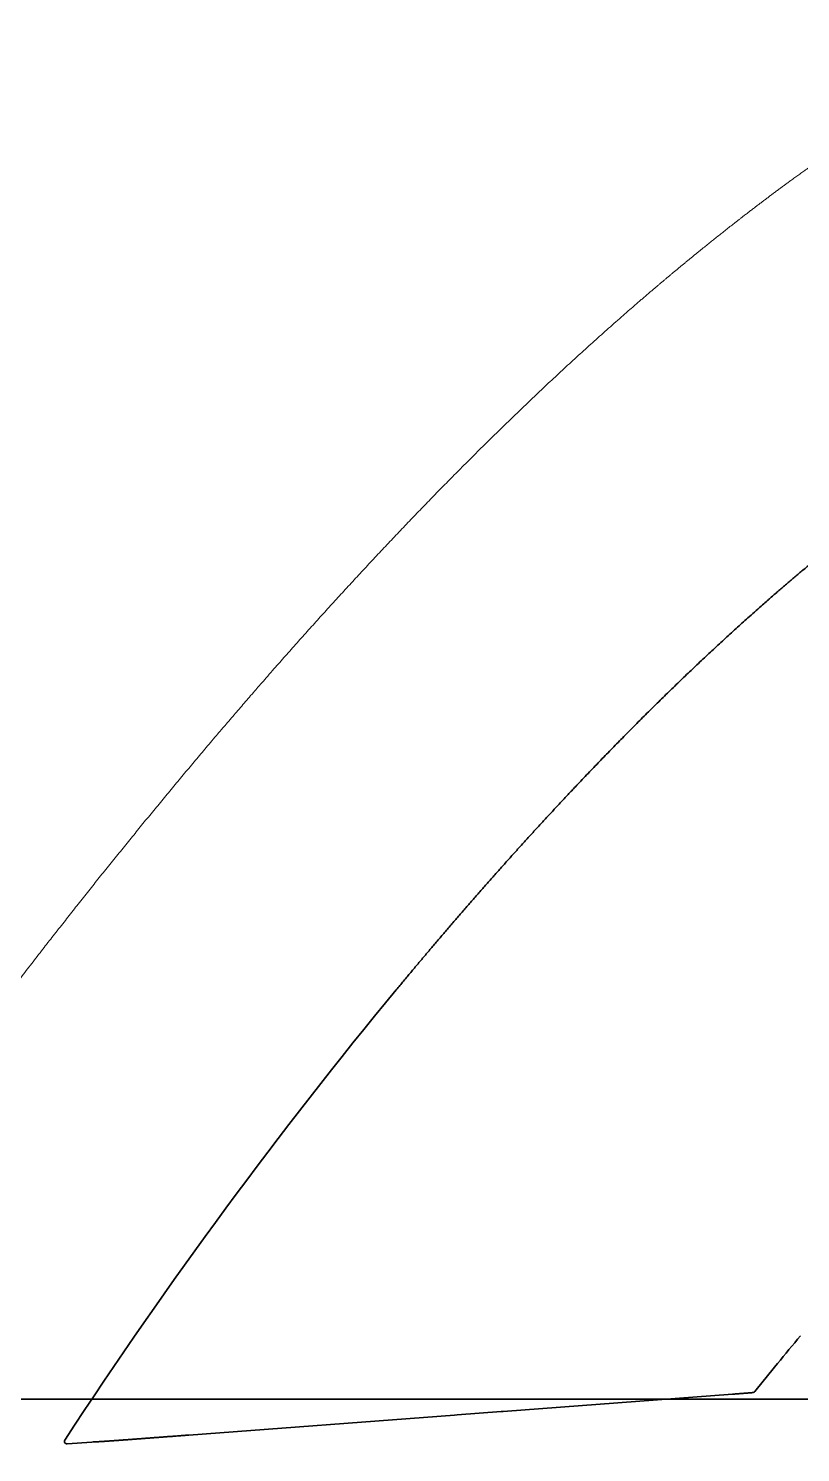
# Model space of a CAD drawing. Header units: millimetres. Extents: x 120 to 10915, y 515 to 8014.
# Drawn here: x 8479.4 to 8517.4, y 7024.9 to 7094.9 of the extents above; entities that cross this region are included whole.
import ezdxf

# ---------------------------------------------------------------- set-up
doc = ezdxf.new("R2010")
doc.units = ezdxf.units.MM
doc.layers.get('0').update_dxf_attribs({"lineweight": 13})
doc.layers.add('201_Dimensions', color=7, linetype='Continuous', lineweight=13)

# ---------------------------------------------------------------- blocks, each defined once
blk = doc.blocks.new('2903066')
at = {"layer": '201_Dimensions', "color": 3, "lineweight": 35}
for p, q in [((8517.371, 3130.627), (8517.371, 3130.625)), ((8927.769, 3127.5), (8359.758, 3127.5)), ((8502.74, 3126.901), (8514.023, 3127.75)), ((8515.12, 3127.878), (8515.121, 3127.878)), ((8500.344, 3126.721), (8487.29, 3125.74)), ((8500.344, 3126.721), (8500.484, 3126.732)), ((8502.649, 3126.895), (8500.484, 3126.732)), ((8502.649, 3126.895), (8502.74, 3126.901)), ((8481.296, 3125.303), (8482.507, 3125.394)), ((8487.29, 3125.74), (8487.137, 3125.728))]:
    blk.add_line(p, q, dxfattribs=at)
for centre, radius, start, end in [((8617.5, 3022.5), 118.75, 21.22954, 158.77046), ((8680.556, 2994.63), 212.425, 140.19281, 141.15086), ((8680.559, 2994.627), 212.428, 140.19279, 141.15061), ((8515.022, 3127.956), 0.124, 279.96812, 321.38174), ((8515.023, 3127.957), 0.126, 279.61713, 321.09395), ((8483.235, 3116.126), 9.296, 92.84407, 94.49476)]:
    blk.add_arc(centre, radius, start, end, dxfattribs=at)
for centre, major_axis, ratio, start_param, end_param in [((8506.149, 3113.044), (-47.044, -69.616), 0.329499, 4.424963, 4.756007), ((8481.287, 3125.427), (0.126, 0.009), 0.988224, 2.492326, 4.71211)]:
    blk.add_ellipse(centre, major_axis=major_axis, ratio=ratio, start_param=start_param, end_param=end_param, dxfattribs=at)
at = {"layer": '201_Dimensions', "color": 3, "lineweight": 18}
for points, knots in [([(8528.906, 3194.937), (8528.008, 3194.475), (8527.118, 3193.999), (8526.234, 3193.509), (8525.261, 3192.951), (8524.298, 3192.377), (8524.201, 3192.32), (8524.009, 3192.205), (8523.817, 3192.089), (8523.721, 3192.03), (8523.529, 3191.914), (8523.338, 3191.797), (8523.243, 3191.738), (8522.371, 3191.2), (8521.506, 3190.649), (8520.741, 3190.148), (8519.19, 3189.105), (8517.664, 3188.025), (8516.887, 3187.461), (8515.712, 3186.589), (8514.553, 3185.697), (8514.153, 3185.386), (8513.342, 3184.748), (8512.537, 3184.102), (8512.128, 3183.77), (8511.123, 3182.943), (8510.127, 3182.104), (8509.537, 3181.599), (8508.952, 3181.091), (8508.37, 3180.579)], [0, 0, 0, 0, 0, 0, 20.289058, 20.289058, 20.289058, 22.543856, 22.543856, 22.543856, 24.798653, 24.798653, 24.798653, 27.053451, 27.053451, 27.053451, 45.393752, 45.393752, 45.393752, 64.585818, 64.585818, 64.585818, 74.741555, 74.741555, 74.741555, 85.299381, 85.299381, 85.299381, 100.864002, 100.864002, 100.864002, 100.864002, 100.864002, 100.864002]), ([(8508.37, 3180.579), (8505.537, 3178.083), (8502.789, 3175.49), (8500.115, 3172.822), (8495.369, 3167.857), (8490.812, 3162.719), (8488.795, 3160.375), (8484.536, 3155.29), (8480.415, 3150.093), (8478.252, 3147.29), (8474.674, 3142.535), (8471.193, 3137.71), (8469.798, 3135.744), (8468.419, 3133.767), (8467.055, 3131.781)], [0, 0, 0, 0, 0, 0, 75.889392, 75.889392, 75.889392, 138.036558, 138.036558, 138.036558, 209.19621, 209.19621, 209.19621, 257.636512, 257.636512, 257.636512, 257.636512, 257.636512, 257.636512])]:
    blk.add_open_spline(points, degree=5, knots=knots, dxfattribs=at)
at = {"layer": '201_Dimensions', "color": 3, "lineweight": 35}
for points, degree, knots in [([(8497.488, 3147.645), (8500.336, 3151.086), (8503.269, 3154.458), (8506.307, 3157.772), (8510.815, 3162.378), (8515.586, 3166.687), (8517.055, 3167.959), (8518.677, 3169.3), (8520.334, 3170.595), (8520.463, 3170.695), (8520.845, 3170.991), (8521.228, 3171.283), (8521.48, 3171.474), (8523.176, 3172.747), (8524.909, 3173.969), (8526.409, 3174.967), (8528.182, 3176.075), (8529.99, 3177.123), (8530.241, 3177.266), (8531.115, 3177.762), (8531.998, 3178.244), (8532.632, 3178.58), (8533.653, 3179.107), (8534.681, 3179.614), (8535.069, 3179.802), (8536.248, 3180.363), (8537.438, 3180.9), (8538.241, 3181.249), (8539.463, 3181.761), (8540.694, 3182.25), (8541.113, 3182.413), (8541.963, 3182.738), (8542.818, 3183.053), (8543.252, 3183.21), (8544.137, 3183.523), (8545.025, 3183.826), (8545.476, 3183.977), (8547.41, 3184.611), (8549.358, 3185.199), (8550.86, 3185.626), (8554.164, 3186.512), (8557.497, 3187.303), (8559.316, 3187.71), (8563.86, 3188.671), (8568.422, 3189.518), (8571.155, 3189.993), (8573.886, 3190.441), (8576.62, 3190.866)], 5, [0, 0, 0, 0, 0, 0, 126.226103, 126.226103, 126.226103, 180.948757, 180.948757, 180.948757, 185.556007, 185.556007, 185.556007, 194.563615, 194.563615, 194.563615, 245.371691, 245.371691, 245.371691, 253.514744, 253.514744, 253.514744, 273.723791, 273.723791, 273.723791, 285.86444, 285.86444, 285.86444, 310.548652, 310.548652, 310.548652, 323.2296, 323.2296, 323.2296, 336.248023, 336.248023, 336.248023, 349.692905, 349.692905, 349.692905, 393.668345, 393.668345, 393.668345, 446.044105, 446.044105, 446.044105, 524.264375, 524.264375, 524.264375, 524.264375, 524.264375, 524.264375]), ([(8514.023, 3127.75), (8514.033, 3127.751), (8514.054, 3127.752), (8514.086, 3127.755), (8514.117, 3127.757), (8514.149, 3127.76), (8514.181, 3127.762), (8514.212, 3127.764), (8514.244, 3127.767), (8514.275, 3127.769), (8514.307, 3127.771), (8514.338, 3127.774), (8514.37, 3127.776), (8514.401, 3127.779), (8514.433, 3127.781), (8514.464, 3127.783), (8514.495, 3127.786), (8514.526, 3127.788), (8514.557, 3127.791), (8514.588, 3127.793), (8514.618, 3127.795), (8514.648, 3127.798), (8514.678, 3127.8), (8514.707, 3127.802), (8514.736, 3127.805), (8514.764, 3127.807), (8514.791, 3127.809), (8514.817, 3127.811), (8514.842, 3127.813), (8514.865, 3127.815), (8514.887, 3127.817), (8514.907, 3127.819), (8514.926, 3127.82), (8514.942, 3127.822), (8514.958, 3127.823), (8514.971, 3127.824), (8514.983, 3127.825), (8514.993, 3127.827), (8515.003, 3127.828), (8515.011, 3127.828), (8515.018, 3127.829), (8515.024, 3127.83), (8515.03, 3127.831), (8515.035, 3127.832), (8515.04, 3127.832), (8515.043, 3127.833), (8515.044, 3127.833)], 3, [0, 0, 0, 0, 0.126862, 0.253704, 0.380524, 0.507318, 0.634083, 0.760815, 0.887503, 1.014122, 1.140651, 1.267069, 1.393361, 1.519461, 1.645303, 1.770821, 1.89594, 2.020549, 2.144531, 2.267703, 2.389864, 2.510752, 2.630098, 2.747503, 2.862552, 2.974664, 3.083322, 3.187791, 3.287485, 3.381585, 3.469667, 3.551036, 3.625601, 3.692959, 3.753435, 3.807217, 3.854738, 3.896693, 3.933308, 3.965634, 3.994211, 4.019861, 4.043024, 4.063607, 4.082159, 4.099217, 4.099217, 4.099217, 4.099217]), ([(8487.137, 3125.728), (8487.102, 3125.725), (8487.033, 3125.72), (8486.928, 3125.712), (8486.824, 3125.705), (8486.719, 3125.697), (8486.615, 3125.689), (8486.511, 3125.681), (8486.408, 3125.673), (8486.305, 3125.666), (8486.202, 3125.658), (8486.1, 3125.65), (8485.998, 3125.642), (8485.896, 3125.635), (8485.796, 3125.627), (8485.696, 3125.62), (8485.596, 3125.612), (8485.498, 3125.605), (8485.4, 3125.598), (8485.303, 3125.59), (8485.207, 3125.583), (8485.112, 3125.576), (8485.019, 3125.569), (8484.926, 3125.562), (8484.834, 3125.555), (8484.744, 3125.548), (8484.655, 3125.542), (8484.567, 3125.535), (8484.481, 3125.529), (8484.396, 3125.522), (8484.313, 3125.516), (8484.232, 3125.51), (8484.152, 3125.504), (8484.074, 3125.498), (8483.998, 3125.493), (8483.924, 3125.487), (8483.852, 3125.482), (8483.782, 3125.477), (8483.715, 3125.472), (8483.649, 3125.467), (8483.586, 3125.463), (8483.525, 3125.458), (8483.467, 3125.454), (8483.411, 3125.45), (8483.357, 3125.446), (8483.306, 3125.443), (8483.257, 3125.439), (8483.211, 3125.436), (8483.167, 3125.433), (8483.125, 3125.43), (8483.086, 3125.428), (8483.049, 3125.426), (8483.014, 3125.423), (8482.981, 3125.421), (8482.95, 3125.42), (8482.921, 3125.418), (8482.893, 3125.417), (8482.867, 3125.415), (8482.843, 3125.414), (8482.819, 3125.413), (8482.796, 3125.412), (8482.781, 3125.411), (8482.774, 3125.411)], 3, [0, 0, 0, 0, 0.420308, 0.840046, 1.259134, 1.677468, 2.094927, 2.511363, 2.926616, 3.340507, 3.752848, 4.163436, 4.57206, 4.978502, 5.382539, 5.783945, 6.182491, 6.577947, 6.970079, 7.358649, 7.743421, 8.124163, 8.500653, 8.872666, 9.239991, 9.602396, 9.95963, 10.311401, 10.657406, 10.99733, 11.330879, 11.657717, 11.977535, 12.290016, 12.594893, 12.89181, 13.180473, 13.460611, 13.73205, 13.994479, 14.247739, 14.491593, 14.726005, 14.950769, 15.165934, 15.371338, 15.567136, 15.753191, 15.929779, 16.096804, 16.254657, 16.403325, 16.543324, 16.67482, 16.798396, 16.914609, 17.024197, 17.127987, 17.226405, 17.320845, 17.411504, 17.499763, 17.499763, 17.499763, 17.499763])]:
    blk.add_open_spline(points, degree=degree, knots=knots, dxfattribs=at)

msp = doc.modelspace()

# ---------------------------------------------------------------- block references
at = {"color": 7, "lineweight": 35}
msp.add_blockref('2903066', (0, 3900), dxfattribs=at)

doc.saveas('drawing.dxf')
